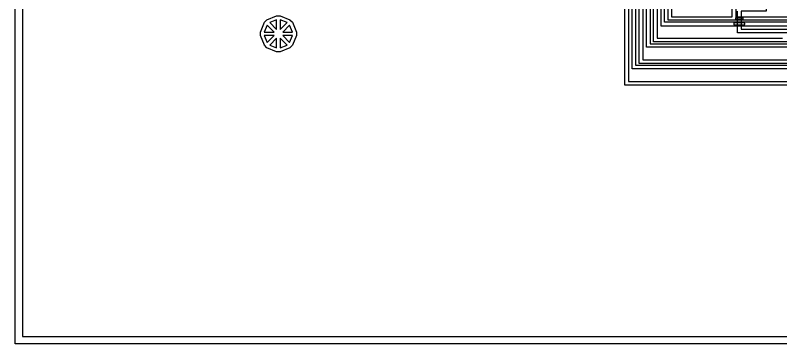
# Model space of a CAD drawing. Extents: x 0 to 194465, y -118660 to 40475.
# Drawn here: x 0 to 21262, y 0 to 9110 of the extents above; entities that cross this region are included whole.
import ezdxf

# ---------------------------------------------------------------- set-up
doc = ezdxf.new("R2010")
doc.units = 13
for name, color, linetype in [('Control 1 - Push up', 6, 'Continuous'), ('Control 2 - Push down', 1, 'Continuous'), ('Flow', 5, 'Continuous')]:
    doc.layers.add(name, color=color, linetype=linetype)

msp = doc.modelspace()

# ---------------------------------------------------------------- linework, layer by layer
at = {"layer": 'Control 1 - Push up'}
for points in [[(6920, 8916), (6991, 8986), (7259, 9097), (7359, 9097), (7627, 8986), (7698, 8916), (7809, 8647), (7809, 8547), (7698, 8279), (7627, 8209), (7359, 8097), (7259, 8097), (6991, 8209), (6920, 8279), (6809, 8547), (6809, 8647)], [(7259, 8989), (7067, 8910), (7259, 8718)], [(7359, 8718), (7551, 8910), (7359, 8989)], [(6997, 8839), (6917, 8647), (7188, 8647)], [(7701, 8647), (7621, 8839), (7430, 8647)], [(7188, 8547), (6917, 8547), (6997, 8356)], [(7701, 8547), (7430, 8547), (7621, 8356)], [(7259, 8206), (7259, 8477), (7067, 8285)], [(7551, 8285), (7359, 8477), (7359, 8206)]]:
    msp.add_lwpolyline(points, close=True, dxfattribs=at)
at = {"layer": 'Control 2 - Push down'}
for points in [[(200, 40075), (200, 200), (57825, 200), (57825, 40275), (0, 40275), (0, 40475), (58025, 40475), (58025, 0), (0, 0), (0, 40075)], [(44962, 25448), (29812, 25448), (29812, 25148), (29712, 25148), (29712, 25448), (17032, 25448), (17032, 7273), (29712, 7273), (29712, 7573), (29812, 7573), (29812, 7273), (30462, 7273), (30462, 7173), (16932, 7173), (16932, 25548), (44962, 25548)], [(17232, 24998), (17232, 7723), (36062, 7723), (36062, 7623), (30112, 7623), (30112, 7323), (30012, 7323), (30012, 7623), (17132, 7623), (17132, 25098), (30012, 25098), (30012, 25398), (30112, 25398), (30112, 25098), (44962, 25098), (44962, 24998)], [(35412, 24848), (35412, 24548), (35312, 24548), (35312, 24848), (24212, 24848), (24212, 24548), (24112, 24548), (24112, 24848), (17432, 24848), (17432, 7873), (24112, 7873), (24112, 8173), (24212, 8173), (24212, 7873), (35312, 7873), (35312, 8173), (35412, 8173), (35412, 7873), (36062, 7873), (36062, 7773), (17332, 7773), (17332, 24948), (44962, 24948), (44962, 24848)], [(17632, 24398), (17632, 8323), (38862, 8323), (38862, 8223), (35712, 8223), (35712, 7923), (35612, 7923), (35612, 8223), (24512, 8223), (24512, 7923), (24412, 7923), (24412, 8223), (17532, 8223), (17532, 24498), (24412, 24498), (24412, 24798), (24512, 24798), (24512, 24498), (35612, 24498), (35612, 24798), (35712, 24798), (35712, 24498), (44962, 24498), (44962, 24398)]]:
    msp.add_lwpolyline(points, close=True, dxfattribs=at)
for points in [[(38862, 8373), (17732, 8373), (17732, 24348), (44962, 24348)], [(21312, 24248), (17832, 24248), (17832, 8473), (21312, 8473)], [(21612, 23898), (17932, 23898), (17932, 8823), (21612, 8823)], [(40262, 8923), (18032, 8923), (18032, 23798), (44962, 23798)], [(40262, 8973), (18132, 8973), (18132, 23748), (44962, 23748)], [(22712, 23648), (20012, 23648), (20012, 23348), (19912, 23348), (19912, 23648), (18232, 23648), (18232, 9073), (19912, 9073), (19912, 9373), (20012, 9373), (20012, 9073), (22712, 9073)]]:
    msp.add_lwpolyline(points, dxfattribs=at)
for points in [[(20200, 8993), (20025, 8993, -0.414214), (20012, 9006), (20012, 9041, -0.414214), (20025, 9053), (20200, 9053, -0.414214), (20212, 9041), (20212, 9006, -0.414214)], [(19962, 8891), (19962, 8856, 0.414214), (19975, 8843), (20250, 8843, 0.414214), (20262, 8856), (20262, 8891, 0.414214), (20250, 8903), (19975, 8903, 0.414214)]]:
    msp.add_lwpolyline(points, format="xyb", close=True, dxfattribs=at)
at = {"layer": 'Flow'}
for points in [[(21462, 10123), (21162, 10123), (21162, 9823), (20862, 9823), (20862, 9573), (20862, 9223), (20162, 9223), (20162, 8723), (22862, 8723)], [(21462, 8623), (20062, 8623), (20062, 9223)]]:
    msp.add_lwpolyline(points, dxfattribs=at)

doc.saveas('drawing.dxf')
